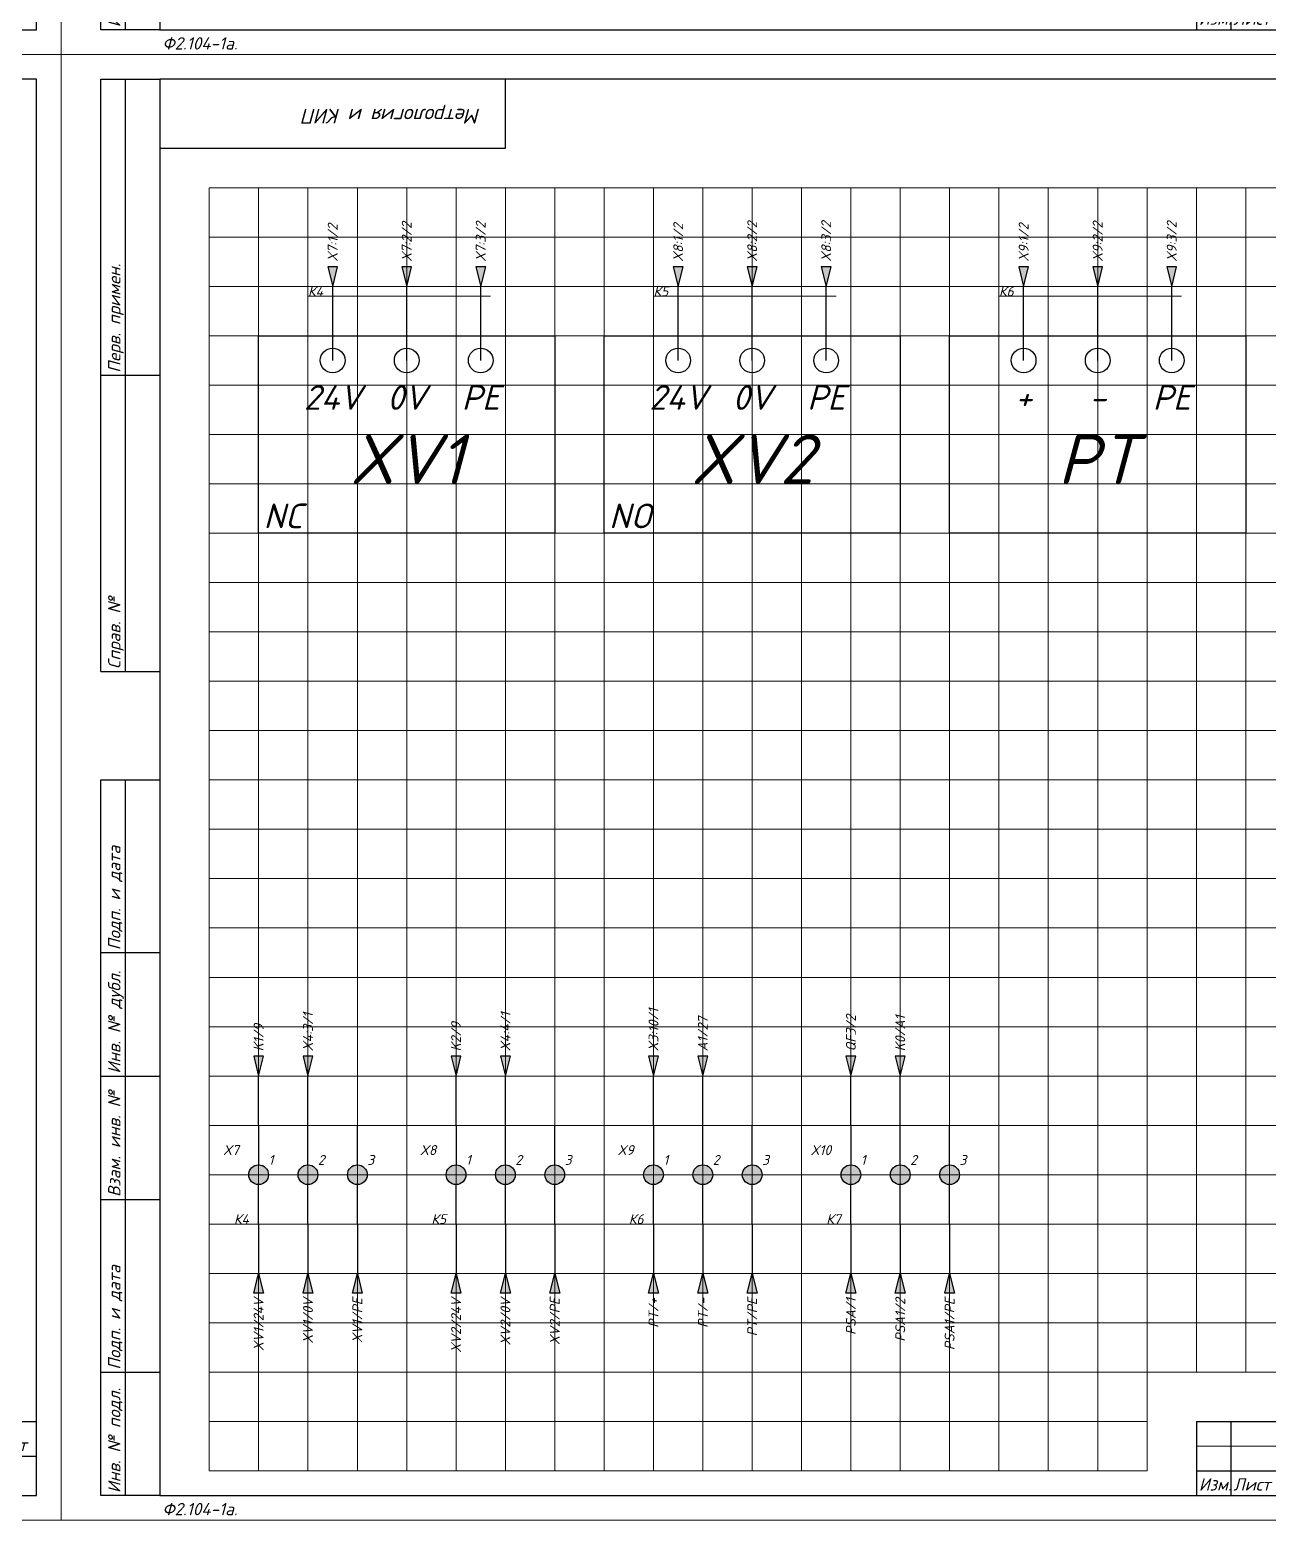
# Model space of a CAD drawing. Header units: millimetres. Extents: x 0 to 53000, y -591 to 24400.
# Drawn here: x 7153.6 to 7404.5, y -591 to -289 of the extents above; entities that cross this region are included whole.
import ezdxf
from ezdxf.enums import TextEntityAlignment as Align

# ---------------------------------------------------------------- set-up
doc = ezdxf.new("R2010")
doc.units = ezdxf.units.MM
for name, color, linetype, lineweight in [('4', 4, 'Continuous', 15), ('Основная', 7, 'Continuous', 30), ('Тонкая для кабелей', 7, 'Continuous', 15)]:
    doc.layers.add(name, color=color, linetype=linetype, lineweight=lineweight)
doc.layers.add('Обозначения контактов', color=7, linetype='Continuous')
doc.layers.add('Привязки', color=2, linetype='Continuous', lineweight=0, plot=False, transparency=0.8)
doc.layers.add('рамка', color=253, linetype='Continuous', lineweight=5, transparency=0.8)
doc.styles.add('WD_IEC', font='ISOCP2.shx', dxfattribs={"width": 0.9, "height": 4})
doc.styles.add('текст', font='isocpeui.ttf')

# ---------------------------------------------------------------- blocks, each defined once
blk = doc.blocks.new('*U110')
for p, q in [((8, 232), (8, 292)), ((8, 292), (20, 292)), ((13, 232), (13, 292)), ((90, 292), (90, 292)), ((90, 292), (90, 292)), ((90, 278), (90, 292)), ((90, 292), (90, 292)), ((90, 292), (90, 292)), ((90, 292), (90, 292)), ((20, 278), (90, 278)), ((8, 232), (20, 232)), ((8, 172), (8, 232)), ((13, 172), (13, 232)), ((8, 172), (20, 172)), ((8, 115), (8, 150)), ((8, 150), (20, 150)), ((13, 115), (13, 150)), ((8, 90), (8, 115)), ((8, 115), (20, 115)), ((13, 90), (13, 115)), ((8, 65), (8, 90)), ((8, 90), (20, 90)), ((13, 65), (13, 90)), ((8, 30), (8, 65)), ((8, 65), (20, 65)), ((13, 30), (13, 65)), ((8, 5), (8, 30)), ((8, 30), (20, 30)), ((13, 5), (13, 30)), ((230, 20), (415, 20)), ((230, 20), (230, 5)), ((237, 20), (237, 5)), ((247, 20), (247, 5)), ((270, 20), (270, 5)), ((285, 20), (285, 5)), ((295, 20), (295, 5)), ((405, 20), (405, 5)), ((415, 20), (415, 20)), ((415, 20), (415, 20)), ((405, 13), (415, 13)), ((230, 10), (295, 10)), ((20, 5), (8, 5)), ((230, 5), (295, 5)), ((415, 5), (415, 5)), ((415, 5), (415, 5)), ((415, 5), (415, 5)), ((415, 5), (415, 5)), ((415, 5), (415, 5)), ((415, 5), (415, 5)), ((415, 5), (415, 5))]:
    blk.add_line(p, q)
blk.add_lwpolyline([(20, 5), (415, 5), (415, 292), (20, 292)], close=True)
at = {"layer": '4'}
for p, q in [((230, 15), (295, 15)), ((415, 5), (415, 5)), ((415, 5), (415, 5)), ((415, 5), (415, 5)), ((415, 5), (415, 5)), ((415, 5), (415, 5)), ((415, 5), (415, 5)), ((415, 5), (415, 5)), ((415, 5), (415, 5)), ((415, 5), (415, 5))]:
    blk.add_line(p, q, dxfattribs=at)
at = {"layer": 'Привязки'}
blk.add_lwpolyline([(0, 0), (420, 0), (420, 297), (0, 297)], close=True, dxfattribs=at)
at = {"layer": 'рамка'}
blk.add_lwpolyline([(0, 297), (420, 297), (420, 0), (0, 0)], close=True, dxfattribs=at)
at = {"style": 'текст'}
for s, p in [('Перв. примен.', (12, 232.5)), ('Справ. №', (12, 172.5)), ('Подп. и дата', (12, 115.5)), ('Инв. № дубл.', (12, 90.5)), ('Взам. инв. №', (12, 65.5)), ('Подп. и дата', (12, 30.5)), ('Инв. № подл.', (12, 5.5))]:
    blk.add_text(s, height=2.5, rotation=90, dxfattribs=at).set_placement(p)
for s, height, p in [('Лист', 2.5, (405.5, 14)), ('Изм.', 2.5, (230.5, 6)), ('Лист', 2.5, (237.5, 6)), ('№ Докум.', 2.5, (247.5, 6)), ('Подп.', 2.5, (270.5, 6)), ('Дата', 2.5, (285.5, 6)), ('Ф2.104-1.', 0.005, (20, 4.99)), ('Ф2.104-1а.', 2.5, (20.5, 1)), ('Формат', 2.5, (365.5, 1)), ('А3', 2.5, (380.5, 1)), ('Разраб.', 0.0000135, (415, 5)), ('Пров.', 0.0000135, (415, 5)), ('Т.контр.', 0.0000135, (415, 5)), ('Н.контр.', 0.0000135, (415, 5)), ('Утв.', 0.0000135, (415, 5)), ('Лит.', 0.0000135, (415, 5)), ('Масса', 0.0000135, (415, 5)), ('Масштаб', 0.0000135, (415, 5)), ('Листов', 0.0000135, (415, 5)), ('А4', 0.025, (419.61, 0.01)), ('А2', 0.00833, (419.87, 0)), ('А1', 0.00625, (419.9, 0)), ('А0', 0.005, (419.92, 0))]:
    blk.add_text(s, height=height, dxfattribs=at).set_placement(p)
for tag, p, height in [('12', (90, 292), 0.00000373), ('13', (90, 292), 0.00000373), ('27', (90, 292), 0.00000522), ('29', (105, 249), 3.5), ('ИЗМ2', (230.5, 16), 2.5), ('ЛИСТИЗМ2', (237.5, 16), 2.5), ('№ДОКУМИЗМ2', (247.5, 16), 2.5), ('28', (415, 20), 0.0000438), ('ОБОЗНАЧЕНИЕ', (300, 11), 5), ('ИЗМ1', (230.5, 11), 2.5), ('ЛИСТИЗМ1', (237.5, 11), 2.5), ('№ДОКУМИЗМ1', (247.5, 11), 2.5), ('ПОДПИЗМ1', (270.5, 11), 2.5), ('ДАТАИЗМ1', (285.5, 11), 2.5), ('ДАТАНКОНТР', (285.5, 11), 2.5), ('ДАТАУТВ', (285.5, 6), 2.5), ('РАЗРАБ', (415, 5), 0.0000135), ('ЛИСТОВ', (415, 5), 0.0000135), ('ПРОВ', (415, 5), 0.0000135), ('ТКОНТР', (415, 5), 0.0000135), ('НКОНТР', (415, 5), 0.0000135), ('УТВ', (415, 5), 0.0000135), ('10', (415, 5), 0.0000135), ('11', (415, 5), 0.0000135), ('ПОДПИЗМ2', (415, 5), 0.0000135), ('ДАТАИЗМ2', (415, 5), 0.0000135), ('ИЗМ3', (415, 5), 0.0000135), ('ЛИСТИЗМ3', (415, 5), 0.0000135), ('№ДОКУМИЗМ3', (415, 5), 0.0000135), ('ПОДПИЗМ3', (415, 5), 0.0000135), ('ДАТАИЗМ3', (415, 5), 0.0000135), ('ИЗМ4', (415, 5), 0.0000135), ('ЛИСТИЗМ4', (415, 5), 0.0000135), ('№ДОКУМИЗМ4', (415, 5), 0.0000135), ('ПОДПИЗМ4', (415, 5), 0.0000135), ('ДАТАИЗМ4', (415, 5), 0.0000135), ('ДАТАРАЗРАБ', (415, 5), 0.0000135), ('ДАТАПРОВ', (415, 5), 0.0000135), ('ДАТАТКОНТР', (415, 5), 0.0000135)]:
    blk.add_attdef(tag, p, '', height=height, dxfattribs=at)
for tag, p, height, rotation in [('ОБОЗНАЧЕНИЕ-ВЕРХ', (85, 286), 3.5, 180), ('ПРИМЕНЯЕМОСТЬ', (19, 232.5), 2.5, 90), ('СПРАВ№', (19, 172.5), 2.5, 90), ('ДАТАУЧЁТАДУБЛ', (19, 115.5), 2.5, 90), ('ИНВ№ДУБЛ', (19, 90.5), 2.5, 90), ('ВЗАМИНВ№', (19, 65.5), 2.5, 90), ('ДАТАУЧЁТА', (19, 30.5), 2.5, 90), ('ИНВ№ПОДЛ', (19, 5.5), 2.5, 90)]:
    blk.add_attdef(tag, p, '', height=height, rotation=rotation, dxfattribs=at)
blk.add_attdef('30', text='', height=5, dxfattribs=at).set_placement((355, 34), align=Align.MIDDLE)
for tag, height, p in [('ЛИСТ', 2.5, (410, 9)), ('НАИМЕНОВАНИЕ1', 0.000027, (415, 5)), ('НАИМЕНОВАНИЕ2', 0.0000189, (415, 5)), ('НАИМЕНОВАНИЕ3', 0.0000189, (415, 5)), ('НАИМЕНОВАНИЕ4', 0.0000135, (415, 5)), ('МАССА', 0.0000189, (415, 5)), ('МАСШТАБ', 0.0000189, (415, 5)), ('МАТЕРИАЛ1', 0.0000135, (415, 5)), ('МАТЕРИАЛ2', 0.0000135, (415, 5)), ('МАТЕРИАЛ3', 0.0000135, (415, 5)), ('ПРЕДПРИЯТИЕ1', 0.0000189, (415, 5)), ('ПРЕДПРИЯТИЕ2', 0.0000189, (415, 5)), ('ПРЕДПРИЯТИЕ3', 0.0000189, (415, 5))]:
    blk.add_attdef(tag, text='', height=height, dxfattribs=at).set_placement(p, align=Align.CENTER)
for tag in ['ЛИТЕРА', 'ЛИТЕРА2', 'ЛИТЕРА3']:
    blk.add_attdef(tag, text='', height=0.0000135, dxfattribs=at).set_placement((415, 5), align=Align.RIGHT)
for tag in ['ИНДЕКС', 'ИНДЕКС2', 'ИНДЕКС3']:
    blk.add_attdef(tag, text='', height=0.0000135, dxfattribs=at).set_placement((415, 5), align=Align.TOP_LEFT)
blk = doc.blocks.new('VT0_02')
blk.add_circle((0, 0), 1.25)
at = {"style": 'WD_IEC', "flags": 1}
for tag, p in [('X2TERM01', (0, 1.25)), ('X4TERM01', (-1.25, 0)), ('X1TERM01', (1.25, 0)), ('X8TERM01', (0, -1.25))]:
    blk.add_attdef(tag, p, '', height=0.32, dxfattribs=at)

msp = doc.modelspace()

# ---------------------------------------------------------------- hatches: boundary and pattern name
at = {"layer": 'Основная'}
h = msp.add_hatch(color=256, dxfattribs=at)
h.dxf.hatch_style = 1
h.paths.add_polyline_path([(7215, -341), (7216, -337), (7215, -337)])
h.paths.add_polyline_path([(7215, -341), (7215, -337), (7214, -337)])
h = msp.add_hatch(color=256, dxfattribs=at)
h.dxf.hatch_style = 1
h.paths.add_polyline_path([(7230, -341), (7231, -337), (7230, -337)])
h.paths.add_polyline_path([(7230, -341), (7230, -337), (7229, -337)])
h = msp.add_hatch(color=256, dxfattribs=at)
h.dxf.hatch_style = 1
h.paths.add_polyline_path([(7245, -341), (7246, -337), (7245, -337)])
h.paths.add_polyline_path([(7245, -341), (7245, -337), (7244, -337)])
h = msp.add_hatch(color=256, dxfattribs=at)
h.dxf.hatch_style = 1
h.paths.add_polyline_path([(7285, -341), (7286, -337), (7285, -337)])
h.paths.add_polyline_path([(7285, -341), (7285, -337), (7284, -337)])
h = msp.add_hatch(color=256, dxfattribs=at)
h.dxf.hatch_style = 1
h.paths.add_polyline_path([(7300, -341), (7301, -337), (7300, -337)])
h.paths.add_polyline_path([(7300, -341), (7300, -337), (7299, -337)])
h = msp.add_hatch(color=256, dxfattribs=at)
h.dxf.hatch_style = 1
h.paths.add_polyline_path([(7315, -341), (7316, -337), (7315, -337)])
h.paths.add_polyline_path([(7315, -341), (7315, -337), (7314, -337)])
h = msp.add_hatch(color=256, dxfattribs=at)
h.dxf.hatch_style = 1
h.paths.add_polyline_path([(7355, -341), (7356, -337), (7355, -337)])
h.paths.add_polyline_path([(7355, -341), (7355, -337), (7354, -337)])
h = msp.add_hatch(color=256, dxfattribs=at)
h.dxf.hatch_style = 1
h.paths.add_polyline_path([(7370, -341), (7371, -337), (7370, -337)])
h.paths.add_polyline_path([(7370, -341), (7370, -337), (7369, -337)])
h = msp.add_hatch(color=256, dxfattribs=at)
h.dxf.hatch_style = 1
h.paths.add_polyline_path([(7385, -341), (7386, -337), (7385, -337)])
h.paths.add_polyline_path([(7385, -341), (7385, -337), (7384, -337)])
h = msp.add_hatch(color=256, dxfattribs=at)
h.dxf.hatch_style = 1
h.paths.add_polyline_path([(7200, -501), (7201, -497), (7200, -497)])
h.paths.add_polyline_path([(7200, -501), (7200, -497), (7199, -497)])
h = msp.add_hatch(color=256, dxfattribs=at)
h.dxf.hatch_style = 1
h.paths.add_polyline_path([(7210, -501), (7211, -497), (7210, -497)])
h.paths.add_polyline_path([(7210, -501), (7210, -497), (7209, -497)])
h = msp.add_hatch(color=256, dxfattribs=at)
h.dxf.hatch_style = 1
h.paths.add_polyline_path([(7240, -501), (7241, -497), (7240, -497)])
h.paths.add_polyline_path([(7240, -501), (7240, -497), (7239, -497)])
h = msp.add_hatch(color=256, dxfattribs=at)
h.dxf.hatch_style = 1
h.paths.add_polyline_path([(7250, -501), (7251, -497), (7250, -497)])
h.paths.add_polyline_path([(7250, -501), (7250, -497), (7249, -497)])
h = msp.add_hatch(color=256, dxfattribs=at)
h.dxf.hatch_style = 1
h.paths.add_polyline_path([(7280, -501), (7281, -497), (7280, -497)])
h.paths.add_polyline_path([(7280, -501), (7280, -497), (7279, -497)])
h = msp.add_hatch(color=256, dxfattribs=at)
h.dxf.hatch_style = 1
h.paths.add_polyline_path([(7290, -501), (7291, -497), (7290, -497)])
h.paths.add_polyline_path([(7290, -501), (7290, -497), (7289, -497)])
h = msp.add_hatch(color=256, dxfattribs=at)
h.dxf.hatch_style = 1
h.paths.add_polyline_path([(7320, -501), (7321, -497), (7320, -497)])
h.paths.add_polyline_path([(7320, -501), (7320, -497), (7319, -497)])
h = msp.add_hatch(color=256, dxfattribs=at)
h.dxf.hatch_style = 1
h.paths.add_polyline_path([(7330, -501), (7331, -497), (7330, -497)])
h.paths.add_polyline_path([(7330, -501), (7330, -497), (7329, -497)])
at = {"layer": 'Основная', "true_color": 0x991b1e}
h = msp.add_hatch(color=244, dxfattribs=at)
h.dxf.hatch_style = 1
h.paths.add_polyline_path([(7200, -519, 0.414213562), (7198, -521), (7200, -521)])
h.paths.add_polyline_path([(7200, -519), (7200, -521), (7202, -521, 0.414213562)])
h.paths.add_polyline_path([(7200, -521), (7198, -521, 0.414213562), (7200, -523)])
h.paths.add_polyline_path([(7202, -521), (7200, -521), (7200, -523, 0.414213562)])
at = {"layer": 'Основная', "true_color": 0x454545}
h = msp.add_hatch(color=250, dxfattribs=at)
h.dxf.hatch_style = 1
h.paths.add_polyline_path([(7210, -519, 0.414213562), (7208, -521), (7210, -521)])
h.paths.add_polyline_path([(7210, -519), (7210, -521), (7212, -521, 0.414213562)])
h.paths.add_polyline_path([(7210, -521), (7208, -521, 0.414213562), (7210, -523)])
h.paths.add_polyline_path([(7212, -521), (7210, -521), (7210, -523, 0.414213562)])
at = {"layer": 'Основная'}
h = msp.add_hatch(color=256, dxfattribs=at)
h.dxf.hatch_style = 1
h.set_gradient(color1=(19, 103, 52), color2=(200, 201, 45))
h.paths.add_polyline_path([(7220, -519, 0.414213562), (7218, -521), (7220, -521)])
h.paths.add_polyline_path([(7220, -519), (7220, -521), (7222, -521, 0.414213562)])
h.paths.add_polyline_path([(7220, -521), (7218, -521, 0.414213562), (7220, -523)])
h.paths.add_polyline_path([(7222, -521), (7220, -521), (7220, -523, 0.414213562)])
at = {"layer": 'Основная', "true_color": 0x991b1e}
h = msp.add_hatch(color=244, dxfattribs=at)
h.dxf.hatch_style = 1
h.paths.add_polyline_path([(7240, -519, 0.414213562), (7238, -521), (7240, -521)])
h.paths.add_polyline_path([(7240, -519), (7240, -521), (7242, -521, 0.414213562)])
h.paths.add_polyline_path([(7240, -521), (7238, -521, 0.414213562), (7240, -523)])
h.paths.add_polyline_path([(7242, -521), (7240, -521), (7240, -523, 0.414213562)])
at = {"layer": 'Основная', "true_color": 0x454545}
h = msp.add_hatch(color=250, dxfattribs=at)
h.dxf.hatch_style = 1
h.paths.add_polyline_path([(7250, -519, 0.414213562), (7248, -521), (7250, -521)])
h.paths.add_polyline_path([(7250, -519), (7250, -521), (7252, -521, 0.414213562)])
h.paths.add_polyline_path([(7250, -521), (7248, -521, 0.414213562), (7250, -523)])
h.paths.add_polyline_path([(7252, -521), (7250, -521), (7250, -523, 0.414213562)])
at = {"layer": 'Основная'}
h = msp.add_hatch(color=256, dxfattribs=at)
h.dxf.hatch_style = 1
h.set_gradient(color1=(19, 103, 52), color2=(200, 201, 45))
h.paths.add_polyline_path([(7260, -519, 0.414213562), (7258, -521), (7260, -521)])
h.paths.add_polyline_path([(7260, -519), (7260, -521), (7262, -521, 0.414213562)])
h.paths.add_polyline_path([(7260, -521), (7258, -521, 0.414213562), (7260, -523)])
h.paths.add_polyline_path([(7262, -521), (7260, -521), (7260, -523, 0.414213562)])
at = {"layer": 'Основная', "true_color": 0x991b1e}
h = msp.add_hatch(color=244, dxfattribs=at)
h.dxf.hatch_style = 1
h.paths.add_polyline_path([(7280, -519, 0.414213562), (7278, -521), (7280, -521)])
h.paths.add_polyline_path([(7280, -519), (7280, -521), (7282, -521, 0.414213562)])
h.paths.add_polyline_path([(7280, -521), (7278, -521, 0.414213562), (7280, -523)])
h.paths.add_polyline_path([(7282, -521), (7280, -521), (7280, -523, 0.414213562)])
at = {"layer": 'Основная', "true_color": 0x454545}
h = msp.add_hatch(color=250, dxfattribs=at)
h.dxf.hatch_style = 1
h.paths.add_polyline_path([(7290, -519, 0.414213562), (7288, -521), (7290, -521)])
h.paths.add_polyline_path([(7290, -519), (7290, -521), (7292, -521, 0.414213562)])
h.paths.add_polyline_path([(7290, -521), (7288, -521, 0.414213562), (7290, -523)])
h.paths.add_polyline_path([(7292, -521), (7290, -521), (7290, -523, 0.414213562)])
at = {"layer": 'Основная'}
h = msp.add_hatch(color=256, dxfattribs=at)
h.dxf.hatch_style = 1
h.set_gradient(color1=(19, 103, 52), color2=(200, 201, 45))
h.paths.add_polyline_path([(7300, -519, 0.414213562), (7298, -521), (7300, -521)])
h.paths.add_polyline_path([(7300, -519), (7300, -521), (7302, -521, 0.414213562)])
h.paths.add_polyline_path([(7300, -521), (7298, -521, 0.414213562), (7300, -523)])
h.paths.add_polyline_path([(7302, -521), (7300, -521), (7300, -523, 0.414213562)])
at = {"layer": 'Основная', "true_color": 0x939598}
h = msp.add_hatch(color=252, dxfattribs=at)
h.dxf.hatch_style = 1
h.paths.add_polyline_path([(7320, -519, 0.414213562), (7318, -521), (7320, -521)])
h.paths.add_polyline_path([(7320, -519), (7320, -521), (7322, -521, 0.414213562)])
h.paths.add_polyline_path([(7322, -521), (7320, -521), (7320, -523, 0.414213562)])
h.paths.add_polyline_path([(7320, -521), (7318, -521, 0.414213562), (7320, -523)])
h = msp.add_hatch(color=252, dxfattribs=at)
h.dxf.hatch_style = 1
h.paths.add_polyline_path([(7330, -519, 0.414213562), (7328, -521), (7330, -521)])
h.paths.add_polyline_path([(7330, -519), (7330, -521), (7332, -521, 0.414213562)])
h.paths.add_polyline_path([(7332, -521), (7330, -521), (7330, -523, 0.414213562)])
h.paths.add_polyline_path([(7330, -521), (7328, -521, 0.414213562), (7330, -523)])
at = {"layer": 'Основная'}
h = msp.add_hatch(color=256, dxfattribs=at)
h.dxf.hatch_style = 1
h.set_gradient(color1=(19, 103, 52), color2=(200, 201, 45))
h.paths.add_polyline_path([(7340, -519, 0.414213562), (7338, -521), (7340, -521)])
h.paths.add_polyline_path([(7340, -519), (7340, -521), (7342, -521, 0.414213562)])
h.paths.add_polyline_path([(7340, -521), (7338, -521, 0.414213562), (7340, -523)])
h.paths.add_polyline_path([(7342, -521), (7340, -521), (7340, -523, 0.414213562)])
h = msp.add_hatch(color=256, dxfattribs=at)
h.dxf.hatch_style = 1
h.paths.add_polyline_path([(7200, -541), (7201, -545), (7200, -545)])
h.paths.add_polyline_path([(7200, -541), (7200, -545), (7199, -545)])
h = msp.add_hatch(color=256, dxfattribs=at)
h.dxf.hatch_style = 1
h.paths.add_polyline_path([(7210, -541), (7211, -545), (7210, -545)])
h.paths.add_polyline_path([(7210, -541), (7210, -545), (7209, -545)])
h = msp.add_hatch(color=256, dxfattribs=at)
h.dxf.hatch_style = 1
h.paths.add_polyline_path([(7220, -541), (7221, -545), (7220, -545)])
h.paths.add_polyline_path([(7220, -541), (7220, -545), (7219, -545)])
h = msp.add_hatch(color=256, dxfattribs=at)
h.dxf.hatch_style = 1
h.paths.add_polyline_path([(7240, -541), (7241, -545), (7240, -545)])
h.paths.add_polyline_path([(7240, -541), (7240, -545), (7239, -545)])
h = msp.add_hatch(color=256, dxfattribs=at)
h.dxf.hatch_style = 1
h.paths.add_polyline_path([(7250, -541), (7251, -545), (7250, -545)])
h.paths.add_polyline_path([(7250, -541), (7250, -545), (7249, -545)])
h = msp.add_hatch(color=256, dxfattribs=at)
h.dxf.hatch_style = 1
h.paths.add_polyline_path([(7260, -541), (7261, -545), (7260, -545)])
h.paths.add_polyline_path([(7260, -541), (7260, -545), (7259, -545)])
h = msp.add_hatch(color=256, dxfattribs=at)
h.dxf.hatch_style = 1
h.paths.add_polyline_path([(7280, -541), (7281, -545), (7280, -545)])
h.paths.add_polyline_path([(7280, -541), (7280, -545), (7279, -545)])
h = msp.add_hatch(color=256, dxfattribs=at)
h.dxf.hatch_style = 1
h.paths.add_polyline_path([(7290, -541), (7291, -545), (7290, -545)])
h.paths.add_polyline_path([(7290, -541), (7290, -545), (7289, -545)])
h = msp.add_hatch(color=256, dxfattribs=at)
h.dxf.hatch_style = 1
h.paths.add_polyline_path([(7300, -541), (7301, -545), (7300, -545)])
h.paths.add_polyline_path([(7300, -541), (7300, -545), (7299, -545)])
h = msp.add_hatch(color=256, dxfattribs=at)
h.dxf.hatch_style = 1
h.paths.add_polyline_path([(7320, -541), (7321, -545), (7320, -545)])
h.paths.add_polyline_path([(7320, -541), (7320, -545), (7319, -545)])
h = msp.add_hatch(color=256, dxfattribs=at)
h.dxf.hatch_style = 1
h.paths.add_polyline_path([(7330, -541), (7331, -545), (7330, -545)])
h.paths.add_polyline_path([(7330, -541), (7330, -545), (7329, -545)])
h = msp.add_hatch(color=256, dxfattribs=at)
h.dxf.hatch_style = 1
h.paths.add_polyline_path([(7340, -541), (7341, -545), (7340, -545)])
h.paths.add_polyline_path([(7340, -541), (7340, -545), (7339, -545)])

# ---------------------------------------------------------------- linework, layer by layer
for p, q in [((7214, -337), (7215, -341)), ((7216, -337), (7214, -337)), ((7215, -341), (7216, -337)), ((7229, -337), (7230, -341)), ((7231, -337), (7229, -337)), ((7230, -341), (7231, -337)), ((7244, -337), (7245, -341)), ((7246, -337), (7244, -337)), ((7245, -341), (7246, -337)), ((7284, -337), (7285, -341)), ((7286, -337), (7284, -337)), ((7285, -341), (7286, -337)), ((7299, -337), (7300, -341)), ((7301, -337), (7299, -337)), ((7300, -341), (7301, -337)), ((7314, -337), (7315, -341)), ((7316, -337), (7314, -337)), ((7315, -341), (7316, -337)), ((7354, -337), (7355, -341)), ((7356, -337), (7354, -337)), ((7355, -341), (7356, -337)), ((7369, -337), (7370, -341)), ((7371, -337), (7369, -337)), ((7370, -341), (7371, -337)), ((7384, -337), (7385, -341)), ((7386, -337), (7384, -337)), ((7385, -341), (7386, -337)), ((7215, -351), (7215, -341)), ((7230, -351), (7230, -341)), ((7245, -351), (7245, -341)), ((7285, -351), (7285, -341)), ((7300, -351), (7300, -341)), ((7315, -351), (7315, -341)), ((7355, -351), (7355, -341)), ((7370, -351), (7370, -341)), ((7385, -351), (7385, -341)), ((7215, -356), (7215, -351)), ((7230, -356), (7230, -351)), ((7245, -356), (7245, -351)), ((7285, -356), (7285, -351)), ((7300, -356), (7300, -351)), ((7315, -356), (7315, -351)), ((7355, -356), (7355, -351)), ((7370, -356), (7370, -351)), ((7385, -356), (7385, -351)), ((7199, -497), (7200, -501)), ((7201, -497), (7199, -497)), ((7200, -501), (7201, -497)), ((7209, -497), (7210, -501)), ((7211, -497), (7209, -497)), ((7210, -501), (7211, -497)), ((7239, -497), (7240, -501)), ((7241, -497), (7239, -497)), ((7240, -501), (7241, -497)), ((7249, -497), (7250, -501)), ((7251, -497), (7249, -497)), ((7250, -501), (7251, -497)), ((7279, -497), (7280, -501)), ((7281, -497), (7279, -497)), ((7280, -501), (7281, -497)), ((7289, -497), (7290, -501)), ((7291, -497), (7289, -497)), ((7290, -501), (7291, -497)), ((7319, -497), (7320, -501)), ((7321, -497), (7319, -497)), ((7320, -501), (7321, -497)), ((7329, -497), (7330, -501)), ((7331, -497), (7329, -497)), ((7330, -501), (7331, -497)), ((7200, -511), (7200, -501)), ((7210, -511), (7210, -501)), ((7240, -511), (7240, -501)), ((7250, -511), (7250, -501)), ((7280, -511), (7280, -501)), ((7290, -511), (7290, -501)), ((7320, -511), (7320, -501)), ((7330, -511), (7330, -501)), ((7200, -511), (7200, -519)), ((7210, -519), (7210, -511)), ((7220, -519), (7220, -511)), ((7240, -511), (7240, -519)), ((7250, -519), (7250, -511)), ((7260, -519), (7260, -511)), ((7280, -511), (7280, -519)), ((7290, -519), (7290, -511)), ((7300, -519), (7300, -511)), ((7320, -511), (7320, -519)), ((7330, -519), (7330, -511)), ((7340, -519), (7340, -511)), ((7200, -531), (7200, -523)), ((7210, -531), (7210, -523)), ((7220, -531), (7220, -523)), ((7240, -531), (7240, -523)), ((7250, -531), (7250, -523)), ((7260, -531), (7260, -523)), ((7280, -531), (7280, -523)), ((7290, -531), (7290, -523)), ((7300, -531), (7300, -523)), ((7320, -531), (7320, -523)), ((7330, -531), (7330, -523)), ((7340, -531), (7340, -523)), ((7200, -531), (7200, -541)), ((7210, -531), (7210, -541)), ((7220, -531), (7220, -541)), ((7240, -531), (7240, -541)), ((7250, -531), (7250, -541)), ((7260, -531), (7260, -541)), ((7280, -531), (7280, -541)), ((7290, -531), (7290, -541)), ((7300, -531), (7300, -541)), ((7320, -531), (7320, -541)), ((7330, -531), (7330, -541)), ((7340, -531), (7340, -541)), ((7199, -545), (7200, -541)), ((7200, -541), (7201, -545)), ((7209, -545), (7210, -541)), ((7210, -541), (7211, -545)), ((7219, -545), (7220, -541)), ((7220, -541), (7221, -545)), ((7239, -545), (7240, -541)), ((7240, -541), (7241, -545)), ((7249, -545), (7250, -541)), ((7250, -541), (7251, -545)), ((7259, -545), (7260, -541)), ((7260, -541), (7261, -545)), ((7279, -545), (7280, -541)), ((7280, -541), (7281, -545)), ((7289, -545), (7290, -541)), ((7290, -541), (7291, -545)), ((7299, -545), (7300, -541)), ((7300, -541), (7301, -545)), ((7319, -545), (7320, -541)), ((7320, -541), (7321, -545)), ((7329, -545), (7330, -541)), ((7330, -541), (7331, -545)), ((7339, -545), (7340, -541)), ((7340, -541), (7341, -545)), ((7201, -545), (7199, -545)), ((7211, -545), (7209, -545)), ((7221, -545), (7219, -545)), ((7241, -545), (7239, -545)), ((7251, -545), (7249, -545)), ((7261, -545), (7259, -545)), ((7281, -545), (7279, -545)), ((7291, -545), (7289, -545)), ((7301, -545), (7299, -545)), ((7321, -545), (7319, -545)), ((7331, -545), (7329, -545)), ((7341, -545), (7339, -545))]:
    msp.add_line(p, q, dxfattribs=at)
for points in [[(7200, -351), (7260, -351), (7260, -391), (7200, -391)], [(7270, -351), (7330, -351), (7330, -391), (7270, -391)], [(7340, -351), (7400, -351), (7400, -391), (7340, -391)]]:
    msp.add_lwpolyline(points, close=True, dxfattribs=at)
for centre in [(7200, -521), (7210, -521), (7220, -521), (7240, -521), (7250, -521), (7260, -521), (7280, -521), (7290, -521), (7300, -521), (7320, -521), (7330, -521), (7340, -521)]:
    msp.add_circle(centre, 2, dxfattribs=at)
at = {"layer": 'Привязки'}
for p, q in [((7190, -321), (7560, -321)), ((7190, -581), (7190, -321)), ((7200, -321), (7200, -581)), ((7210, -321), (7210, -581)), ((7220, -321), (7220, -581)), ((7230, -321), (7230, -581)), ((7240, -321), (7240, -581)), ((7250, -321), (7250, -581)), ((7260, -321), (7260, -581)), ((7270, -321), (7270, -581)), ((7280, -321), (7280, -581)), ((7290, -321), (7290, -581)), ((7300, -321), (7300, -581)), ((7310, -321), (7310, -581)), ((7320, -321), (7320, -581)), ((7330, -321), (7330, -581)), ((7340, -321), (7340, -581)), ((7350, -321), (7350, -581)), ((7360, -321), (7360, -581)), ((7370, -321), (7370, -581)), ((7380, -321), (7380, -561)), ((7390, -321), (7390, -561)), ((7400, -321), (7400, -561)), ((7190, -331), (7560, -331)), ((7190, -341), (7560, -341)), ((7190, -351), (7560, -351)), ((7190, -361), (7560, -361)), ((7190, -371), (7560, -371)), ((7190, -381), (7560, -381)), ((7190, -391), (7560, -391)), ((7190, -401), (7560, -401)), ((7190, -411), (7560, -411)), ((7190, -421), (7560, -421)), ((7190, -431), (7560, -431)), ((7190, -441), (7560, -441)), ((7190, -451), (7560, -451)), ((7190, -461), (7560, -461)), ((7190, -471), (7560, -471)), ((7190, -481), (7560, -481)), ((7190, -491), (7560, -491)), ((7190, -501), (7560, -501)), ((7190, -511), (7560, -511)), ((7190, -521), (7560, -521)), ((7190, -531), (7560, -531)), ((7190, -541), (7560, -541)), ((7190, -551), (7560, -551)), ((7190, -561), (7380, -561)), ((7560, -561), (7380, -561)), ((7380, -561), (7380, -581)), ((7190, -571), (7380, -571)), ((7380, -581), (7190, -581))]:
    msp.add_line(p, q, dxfattribs=at)
at = {"layer": 'Тонкая для кабелей'}
for p, q in [((7247, -343), (7210, -343)), ((7317, -343), (7280, -343)), ((7387, -343), (7350, -343)), ((7222, -531), (7195, -531)), ((7262, -531), (7235, -531)), ((7302, -531), (7275, -531)), ((7342, -531), (7315, -531))]:
    msp.add_line(p, q, dxfattribs=at)

# ---------------------------------------------------------------- block references
ref = msp.add_blockref('*U110', (6740, -294))
ref.add_attrib('ОБОЗНАЧЕНИЕ', 'ИЭЧ Метрология и КИП 2024', (7040, -283), dxfattribs={"height": 5, "style": 'текст'})
ref.add_attrib('ОБОЗНАЧЕНИЕ-ВЕРХ', 'ИЭЧ Метрология и КИП 2024', (6825, -8), dxfattribs={"height": 3, "rotation": 180, "style": 'текст'})
ref.add_attrib('НАИМЕНОВАНИЕ1', 'Система', dxfattribs={"height": 0.0000189, "style": 'текст'}).set_placement((7154.99954, -288.99983), align=Align.CENTER)
ref.add_attrib('НАИМЕНОВАНИЕ2', 'автоматического управления', dxfattribs={"height": 0.0000189, "style": 'текст'}).set_placement((7154.99954, -288.99986), align=Align.CENTER)
ref.add_attrib('НАИМЕНОВАНИЕ3', 'уровнем', dxfattribs={"height": 0.0000189, "style": 'текст'}).set_placement((7154.99954, -288.99989), align=Align.CENTER)
ref.add_attrib('РАЗРАБ', 'Соловьев И. П.', (7154.99909, -288.99986), dxfattribs={"height": 0.0000108, "style": 'текст'})
ref.add_attrib('ЛИСТОВ', '3', (7154.99992, -288.99991), dxfattribs={"height": 0.0000135, "style": 'текст'})
ref.add_attrib('ЛИСТ', '3', dxfattribs={"height": 2.5, "style": 'текст'}).set_placement((7150, -285), align=Align.CENTER)
ref.add_attrib('МАТЕРИАЛ2', 'Принципиальная электрическая схема', dxfattribs={"height": 0.0000135, "style": 'текст'}).set_placement((7154.99954, -288.99997), align=Align.CENTER)
ref.add_attrib('ПРЕДПРИЯТИЕ1', 'ФГБОУ ДПО "Институт', dxfattribs={"height": 0.0000108, "style": 'текст'}).set_placement((7154.99986, -288.99994), align=Align.CENTER)
ref.add_attrib('ПРЕДПРИЯТИЕ2', 'развития профессионального', dxfattribs={"height": 0.0000108, "style": 'текст'}).set_placement((7154.99986, -288.99997), align=Align.CENTER)
ref.add_attrib('ПРЕДПРИЯТИЕ3', 'образования"', dxfattribs={"height": 0.0000108, "style": 'текст'}).set_placement((7154.99986, -288.99999), align=Align.CENTER)
ref = msp.add_blockref('*U110', (7160, -294))
ref.add_attrib('ОБОЗНАЧЕНИЕ', 'ИЭЧ Метрология и КИП 2024', (7460, -283), dxfattribs={"height": 5, "style": 'текст'})
ref.add_attrib('ОБОЗНАЧЕНИЕ-ВЕРХ', 'ИЭЧ Метрология и КИП 2024', (7245, -8), dxfattribs={"height": 3, "rotation": 180, "style": 'текст'})
ref.add_attrib('НАИМЕНОВАНИЕ1', 'Система', dxfattribs={"height": 0.0000189, "style": 'текст'}).set_placement((7574.99954, -288.99983), align=Align.CENTER)
ref.add_attrib('НАИМЕНОВАНИЕ2', 'автоматического управления', dxfattribs={"height": 0.0000189, "style": 'текст'}).set_placement((7574.99954, -288.99986), align=Align.CENTER)
ref.add_attrib('НАИМЕНОВАНИЕ3', 'уровнем', dxfattribs={"height": 0.0000189, "style": 'текст'}).set_placement((7574.99954, -288.99989), align=Align.CENTER)
ref.add_attrib('РАЗРАБ', 'Соловьев И. П.', (7574.99909, -288.99986), dxfattribs={"height": 0.0000108, "style": 'текст'})
ref.add_attrib('ЛИСТОВ', '3', (7574.99992, -288.99991), dxfattribs={"height": 0.0000135, "style": 'текст'})
ref.add_attrib('ЛИСТ', '4', dxfattribs={"height": 2.5, "style": 'текст'}).set_placement((7570, -285), align=Align.CENTER)
ref.add_attrib('МАТЕРИАЛ2', 'Принципиальная электрическая схема', dxfattribs={"height": 0.0000135, "style": 'текст'}).set_placement((7574.99954, -288.99997), align=Align.CENTER)
ref.add_attrib('ПРЕДПРИЯТИЕ1', 'ФГБОУ ДПО "Институт', dxfattribs={"height": 0.0000108, "style": 'текст'}).set_placement((7574.99986, -288.99994), align=Align.CENTER)
ref.add_attrib('ПРЕДПРИЯТИЕ2', 'развития профессионального', dxfattribs={"height": 0.0000108, "style": 'текст'}).set_placement((7574.99986, -288.99997), align=Align.CENTER)
ref.add_attrib('ПРЕДПРИЯТИЕ3', 'образования"', dxfattribs={"height": 0.0000108, "style": 'текст'}).set_placement((7574.99986, -288.99999), align=Align.CENTER)
ref = msp.add_blockref('*U110', (6740, -591))
ref.add_attrib('ОБОЗНАЧЕНИЕ', 'Метрология и КИП', (7040, -580), dxfattribs={"height": 5, "style": 'текст'})
ref.add_attrib('ОБОЗНАЧЕНИЕ-ВЕРХ', 'Метрология и КИП', (6825, -305), dxfattribs={"height": 3, "rotation": 180, "style": 'текст'})
ref.add_attrib('НАИМЕНОВАНИЕ1', 'Система', dxfattribs={"height": 0.0000189, "style": 'текст'}).set_placement((7154.99954, -585.99983), align=Align.CENTER)
ref.add_attrib('НАИМЕНОВАНИЕ2', 'автоматического управления', dxfattribs={"height": 0.0000189, "style": 'текст'}).set_placement((7154.99954, -585.99986), align=Align.CENTER)
ref.add_attrib('НАИМЕНОВАНИЕ3', 'уровнем', dxfattribs={"height": 0.0000189, "style": 'текст'}).set_placement((7154.99954, -585.99989), align=Align.CENTER)
ref.add_attrib('РАЗРАБ', 'Соловьев И. П.', (7154.99909, -585.99986), dxfattribs={"height": 0.0000108, "style": 'текст'})
ref.add_attrib('ЛИСТОВ', '3', (7154.99992, -585.99991), dxfattribs={"height": 0.0000135, "style": 'текст'})
ref.add_attrib('ЛИСТ', '3', dxfattribs={"height": 2.5, "style": 'текст'}).set_placement((7150, -582), align=Align.CENTER)
ref.add_attrib('МАТЕРИАЛ2', 'Принципиальная электрическая схема', dxfattribs={"height": 0.0000135, "style": 'текст'}).set_placement((7154.99954, -585.99997), align=Align.CENTER)
ref.add_attrib('ПРЕДПРИЯТИЕ1', 'ФГБОУ ДПО "Институт', dxfattribs={"height": 0.0000108, "style": 'текст'}).set_placement((7154.99986, -585.99994), align=Align.CENTER)
ref.add_attrib('ПРЕДПРИЯТИЕ2', 'развития профессионального', dxfattribs={"height": 0.0000108, "style": 'текст'}).set_placement((7154.99986, -585.99997), align=Align.CENTER)
ref.add_attrib('ПРЕДПРИЯТИЕ3', 'образования"', dxfattribs={"height": 0.0000108, "style": 'текст'}).set_placement((7154.99986, -585.99999), align=Align.CENTER)
ref = msp.add_blockref('*U110', (7160, -591))
ref.add_attrib('ОБОЗНАЧЕНИЕ', 'Метрология и КИП', (7460, -580), dxfattribs={"height": 5, "style": 'текст'})
ref.add_attrib('ОБОЗНАЧЕНИЕ-ВЕРХ', 'Метрология и КИП', (7245, -305), dxfattribs={"height": 3, "rotation": 180, "style": 'текст'})
ref.add_attrib('НАИМЕНОВАНИЕ1', 'Система', dxfattribs={"height": 0.0000189, "style": 'текст'}).set_placement((7574.99954, -585.99983), align=Align.CENTER)
ref.add_attrib('НАИМЕНОВАНИЕ2', 'автоматического управления', dxfattribs={"height": 0.0000189, "style": 'текст'}).set_placement((7574.99954, -585.99986), align=Align.CENTER)
ref.add_attrib('НАИМЕНОВАНИЕ3', 'уровнем', dxfattribs={"height": 0.0000189, "style": 'текст'}).set_placement((7574.99954, -585.99989), align=Align.CENTER)
ref.add_attrib('РАЗРАБ', 'Соловьев И. П.', (7574.99909, -585.99986), dxfattribs={"height": 0.0000108, "style": 'текст'})
ref.add_attrib('ЛИСТОВ', '3', (7574.99992, -585.99991), dxfattribs={"height": 0.0000135, "style": 'текст'})
ref.add_attrib('ЛИСТ', '4', dxfattribs={"height": 2.5, "style": 'текст'}).set_placement((7570, -582), align=Align.CENTER)
ref.add_attrib('МАТЕРИАЛ2', 'Принципиальная электрическая схема', dxfattribs={"height": 0.0000135, "style": 'текст'}).set_placement((7574.99954, -585.99997), align=Align.CENTER)
ref.add_attrib('ПРЕДПРИЯТИЕ1', 'ФГБОУ ДПО "Институт', dxfattribs={"height": 0.0000108, "style": 'текст'}).set_placement((7574.99986, -585.99994), align=Align.CENTER)
ref.add_attrib('ПРЕДПРИЯТИЕ2', 'развития профессионального', dxfattribs={"height": 0.0000108, "style": 'текст'}).set_placement((7574.99986, -585.99997), align=Align.CENTER)
ref.add_attrib('ПРЕДПРИЯТИЕ3', 'образования"', dxfattribs={"height": 0.0000108, "style": 'текст'}).set_placement((7574.99986, -585.99999), align=Align.CENTER)
at = {"layer": 'Обозначения контактов', "xscale": 2, "yscale": 2, "zscale": 2}
for p in [(7215, -356), (7230, -356), (7245, -356), (7285, -356), (7300, -356), (7315, -356), (7355, -356), (7370, -356), (7385, -356)]:
    msp.add_blockref('VT0_02', p, dxfattribs=at)

# ---------------------------------------------------------------- texts
at = {"layer": 'Основная', "char_height": 2, "rotation": 90, "style": 'текст'}
for s, width, heights, insert, attachment_point in [('X7:1/2', 5.8793103, [0], (7214, -336), 1), ('X7:2/2', 19.9920212, [3.7135], (7229, -336), 1), ('X7:3/2', 16.8874105, [2.80008], (7244, -336), 1), ('X8:1/2', 5.8793103, [0], (7284, -336), 1), ('X8:2/2', 5.8793103, [2], (7299, -336), 1), ('X8:3/2', 5.8793103, [0], (7314, -336), 1), ('X9:1/2', 5.8793103, [0], (7354, -336), 1), ('X9:2/2', 5.8793103, [0], (7369, -336), 1), ('X9:3/2', 5.8793103, [0], (7384, -336), 1), ('X4:3/1', 5.8793103, [0], (7209, -496), 1), ('X4:4/1', 5.8793103, [0], (7249, -496), 1), ('X3:10/1', 5.8793103, [0], (7279, -496), 1), ('A1/27', 5.8793103, [0], (7289, -496), 1), ('QF3/2', 5.8793103, [0], (7319, -496), 1), ('K0/A1', 5.8793103, [0], (7329, -496), 1), ('K1/9', 5.8793103, [0], (7199, -496), 1), ('K2/9', 5.8793103, [0], (7239, -496), 1), ('XV1/24V', 29.9119461, [0], (7199, -546), 3), ('XV1/0V', 29.9119461, [0], (7209, -546), 3), ('XV1/PE', 29.9119461, [0], (7219, -546), 3), ('XV2/24V', 29.9119461, [0], (7239, -546), 3), ('XV2/0V', 29.9119461, [0], (7249, -546), 3), ('XV2/PE', 29.9119461, [0], (7259, -546), 3), ('PT/+', 29.9119461, [0], (7279, -546), 3), ('PT/-', 29.9119461, [0], (7289, -546), 3), ('PT/PE', 29.9119461, [0], (7299, -546), 3), ('PSA/1', 29.9119461, [0], (7319, -546), 3), ('PSA1/2', 29.9119461, [0], (7329, -546), 3), ('PSA1/PE', 29.9119461, [0], (7339, -546), 3)]:
    msp.add_mtext_dynamic_manual_height_columns(s, width=width, gutter_width=200, heights=heights, dxfattribs=dict(at, insert=insert, attachment_point=attachment_point))
at = {"layer": 'Основная', "style": 'текст'}
for s, width, gutter_width, insert, char_height, attachment_point in [('24V', 10, 15, (7215, -361), 5, 2), ('0V', 10, 15, (7230, -361), 5, 2), ('PE', 10, 15, (7245, -361), 5, 2), ('24V', 10, 15, (7285, -361), 5, 2), ('0V', 10, 15, (7300, -361), 5, 2), ('PE', 10, 15, (7315, -361), 5, 2), ('PE', 10, 15, (7385, -361), 5, 2), ('+', 10, 15, (7355, -361), 5, 2), ('-', 10, 15, (7370, -361), 5, 2), ('XV1', 25, 200, (7230, -371), 10, 2), ('XV2', 25, 200, (7300, -371), 10, 2), ('PT', 25, 200, (7370, -371), 10, 2), ('NC', 45, 200, (7201, -390), 5, 7), ('NO', 45, 200, (7271, -390), 5, 7), ('X7', 10, 200, (7196, -517), 2, 9), ('X8', 10, 200, (7236, -517), 2, 9), ('X9', 10, 200, (7276, -517), 2, 9), ('X10', 10, 200, (7316, -517), 2, 9), ('1', 3, 200, (7202, -519), 2, 7), ('2', 3, 200, (7212, -519), 2, 7), ('3', 3, 200, (7222, -519), 2, 7), ('1', 3, 200, (7242, -519), 2, 7), ('2', 3, 200, (7252, -519), 2, 7), ('3', 3, 200, (7262, -519), 2, 7), ('1', 3, 200, (7282, -519), 2, 7), ('2', 3, 200, (7292, -519), 2, 7), ('3', 3, 200, (7302, -519), 2, 7), ('1', 3, 200, (7322, -519), 2, 7), ('2', 3, 200, (7332, -519), 2, 7), ('3', 3, 200, (7342, -519), 2, 7)]:
    msp.add_mtext_dynamic_manual_height_columns(s, width=width, gutter_width=gutter_width, heights=[0], dxfattribs=dict(at, insert=insert, char_height=char_height, attachment_point=attachment_point))
at = {"layer": 'Тонкая для кабелей', "char_height": 2, "attachment_point": 7, "style": 'текст'}
for s, insert in [('К4', (7210, -343)), ('К5', (7280, -343)), ('К6', (7350, -343)), ('К4', (7195, -531)), ('К5', (7235, -531)), ('К6', (7275, -531)), ('К7', (7315, -531))]:
    msp.add_mtext_dynamic_manual_height_columns(s, width=10, gutter_width=200, heights=[0], dxfattribs=dict(at, insert=insert))

doc.saveas('drawing.dxf')
